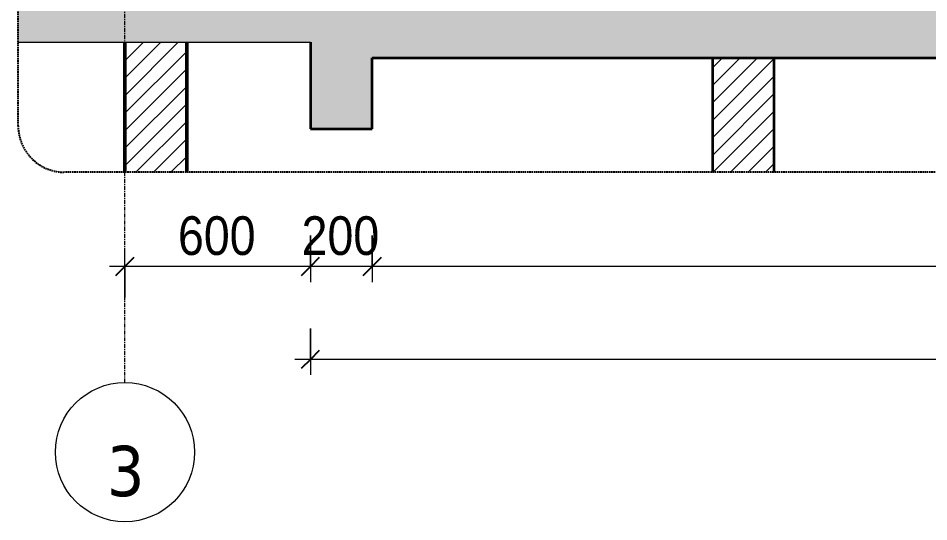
# Model space of a CAD drawing. Header units: millimetres. Extents: x 31157 to 224036, y 218 to 80529.
# Drawn here: x 60860 to 63805, y 430 to 2058 of the extents above; entities that cross this region are included whole.
import ezdxf

# ---------------------------------------------------------------- set-up
doc = ezdxf.new("R2010")
doc.units = ezdxf.units.MM
doc.linetypes.add('Grid Line', pattern=[22.225, 12.7, -3.175, 3.175, -3.175])
doc.linetypes.add('Hidden', pattern=[7.14375, 4.7625, -2.38125])
for name, color, linetype, lineweight in [('0-5', 170, 'Continuous', 5), ('A-ANNO-DIMS', 211, 'Continuous', 9), ('A-ANNO-DIMS-50', 211, 'Continuous', 9), ('A-DETL-GENF', 92, 'Continuous', 18), ('A-DETL-GENF-4', 92, 'Hidden', 25), ('A-DETL-GENF-5', 9, 'Continuous', 18), ('A-DETL-MEDM', 33, 'Continuous', 35), ('A-DETL-THIN', 151, 'Continuous', 18), ('A-WALL-6', 250, 'Continuous', 35), ('A-WALL-PATT-2', 111, 'Continuous', 18), ('S-BEAM-3', 130, 'Continuous', 50), ('S-GRID-1', 1, 'Grid Line', 9), ('S-GRID-IDEN', 1, 'Continuous', 9)]:
    doc.layers.add(name, color=color, linetype=linetype, lineweight=lineweight)
doc.styles.add('Tahoma_B', font='tahomabd.ttf', dxfattribs={"height": 162.5})
doc.styles.add('UTM Avo', font='', dxfattribs={"width": 0.9, "height": 125})
doc.styles.get('UTM Avo').set_extended_font_data('UTM Avo')
doc.dimstyles.new('1_Dim_chi_tiet_2_5', dxfattribs={"dimscale": 304.8, "dimtxt": 124.912619, "dimasz": 0.19685, "dimexe": 0.164042, "dimexo": 0.0625, "dimgap": 0.016404, "dimtad": 1, "dimdec": 0, "dimrnd": 5, "dimzin": 0, "dimdsep": 46, "dimtxsty": 'UTM Avo', "dimblk1": 'OBLIQUE', "dimblk2": 'OBLIQUE', "dimsah": 1, "dimcen": 0.09, "dimdle": 0.164042, "dimazin": 0, "dimtfac": 1, "dimtdec": 4, "dimtix": 1, "dimtmove": 0, "dimatfit": 3, "dimfxl": 0.328084, "dimfxlon": 1, "dimtvp": 1, "dimtolj": 1, "dimtzin": 0, "dimarcsym": 2})
pattern_1 = [(45, (66165.026, 15875), (-28.28427, 28.28427), [])]

# ---------------------------------------------------------------- blocks, each defined once
blk = doc.blocks.new('NCV_TKTC_KET CAU_rvt-3-TKCS_CĂN HỘ LOẠI 2 - MẶT CẮT 2')
at = {"layer": 'S-BEAM-3'}
for p, q in [((-42652.6, 1980), (-42652.6, 1560)), ((-42452.6, 1560), (-42452.6, 1980))]:
    blk.add_line(p, q, dxfattribs=at)
blk = doc.blocks.new('BORDER VIEW - BORDER VIEW-3688428-TKCS_CĂN HỘ LOẠI 2 - MẶT CẮT 2')
at = {"layer": 'A-DETL-GENF-4'}
for p, q in [((-42997.6, 1710), (-42997.6, 5961.7)), ((-33567.6, 1560), (-42847.6, 1560))]:
    blk.add_line(p, q, dxfattribs=at)
blk.add_arc((-42847.6, 1710), 150, 180, 270, dxfattribs=at)
blk = doc.blocks.new('Grid - M_Grid Head - Circle-353313-TKCS_CĂN HỘ LOẠI 2 - MẶT CẮT 2')
at = {"layer": 'S-GRID-IDEN'}
blk.add_circle((-33652.6, 655.4), 225, dxfattribs=at)
blk = doc.blocks.new('DIMBLOCK70-TKCS_CĂN HỘ LOẠI 2 - MẶT CẮT 2')
at = {"layer": 'A-ANNO-DIMS-50'}
for p, q in [((62004.7, 1355.3), (62004.7, 1205.3)), ((62004.7, 1255.3), (62004.7, 1355.3)), ((68804.8, 1355.3), (68804.8, 1205.3)), ((68804.8, 1255.3), (68804.8, 1355.3)), ((68804.8, 1255.3), (62004.7, 1255.3))]:
    blk.add_line(p, q, dxfattribs=at)
at = {"layer": 'A-ANNO-DIMS-50', "lineweight": 25}
for p, q in [((62004.7, 1255.3), (62034.7, 1285.3)), ((68804.8, 1255.3), (68834.8, 1285.3)), ((62004.7, 1255.3), (61974.7, 1225.3)), ((68804.8, 1255.3), (68774.8, 1225.3))]:
    blk.add_line(p, q, dxfattribs=at)
at = {"layer": 'A-ANNO-DIMS-50', "color": 0, "insert": (65233.6, 1417.7), "char_height": 125, "width": 410.824, "attachment_point": 1, "line_spacing_factor": 1.110334, "style": 'UTM Avo'}
blk.add_mtext('6800', dxfattribs=at)
blk = doc.blocks.new('_Oblique')
at = {"color": 0, "linetype": 'ByBlock', "lineweight": -2}
blk.add_line((-0.5, -0.5), (0.5, 0.5), dxfattribs=at)
blk = doc.blocks.new('DIMBLOCK71-TKCS_CĂN HỘ LOẠI 2 - MẶT CẮT 2')
at = {"layer": 'A-ANNO-DIMS-50'}
for p, q in [((61804.7, 1355.3), (61804.7, 1205.3)), ((61804.7, 1255.3), (61804.7, 1355.3)), ((62004.7, 1355.3), (62004.7, 1205.3)), ((62004.7, 1255.3), (62004.7, 1355.3)), ((62004.7, 1255.3), (61804.7, 1255.3))]:
    blk.add_line(p, q, dxfattribs=at)
at = {"layer": 'A-ANNO-DIMS-50', "lineweight": 25}
for p, q in [((61804.7, 1255.3), (61834.7, 1285.3)), ((62004.7, 1255.3), (62034.7, 1285.3)), ((61804.7, 1255.3), (61774.7, 1225.3)), ((62004.7, 1255.3), (61974.7, 1225.3))]:
    blk.add_line(p, q, dxfattribs=at)
at = {"layer": 'A-ANNO-DIMS-50', "color": 0, "insert": (61776.3, 1417.7), "char_height": 125, "width": 308.118, "attachment_point": 1, "line_spacing_factor": 1.110334, "style": 'UTM Avo'}
blk.add_mtext('200', dxfattribs=at)
blk = doc.blocks.new('DIMBLOCK72-TKCS_CĂN HỘ LOẠI 2 - MẶT CẮT 2')
at = {"layer": 'A-ANNO-DIMS-50'}
for p, q in [((61804.7, 1355.3), (61804.7, 1205.3)), ((61804.7, 1255.3), (61804.7, 1355.3)), ((61204.8, 1155.3), (61204.8, 1305.3)), ((61804.7, 1255.3), (61154.8, 1255.3)), ((61204.8, 1255.3), (61204.8, 1155.3))]:
    blk.add_line(p, q, dxfattribs=at)
at = {"layer": 'A-ANNO-DIMS-50', "lineweight": 25}
for p, q in [((61204.8, 1255.3), (61234.8, 1285.3)), ((61804.7, 1255.3), (61834.7, 1285.3)), ((61204.8, 1255.3), (61174.8, 1225.3)), ((61804.7, 1255.3), (61774.7, 1225.3))]:
    blk.add_line(p, q, dxfattribs=at)
at = {"layer": 'A-ANNO-DIMS-50', "color": 0, "insert": (61376.4, 1417.7), "char_height": 125, "width": 308.118, "attachment_point": 1, "line_spacing_factor": 1.110334, "style": 'UTM Avo'}
blk.add_mtext('600', dxfattribs=at)
blk = doc.blocks.new('DIMBLOCK73-TKCS_CĂN HỘ LOẠI 2 - MẶT CẮT 2')
at = {"layer": 'A-ANNO-DIMS-50'}
for p, q in [((61804.7, 1055.3), (61804.7, 905.3)), ((61804.7, 955.3), (61804.7, 1055.3)), ((70204.8, 855.3), (70204.8, 1005.3)), ((70254.8, 955.3), (61754.7, 955.3)), ((70204.8, 955.3), (70204.8, 855.3))]:
    blk.add_line(p, q, dxfattribs=at)
at = {"layer": 'A-ANNO-DIMS-50', "lineweight": 25}
for p, q in [((61804.7, 955.3), (61834.7, 985.3)), ((70204.8, 955.3), (70234.8, 985.3)), ((61804.7, 955.3), (61774.7, 925.3)), ((70204.8, 955.3), (70174.8, 925.3))]:
    blk.add_line(p, q, dxfattribs=at)
at = {"layer": 'A-ANNO-DIMS-50', "color": 0, "insert": (65833.6, 1117.7), "char_height": 125, "width": 410.824, "attachment_point": 1, "line_spacing_factor": 1.110334, "style": 'UTM Avo'}
blk.add_mtext('8400', dxfattribs=at)

msp = doc.modelspace()

# ---------------------------------------------------------------- hatches: boundary and pattern name
at = {"layer": 'A-DETL-GENF-5'}
h = msp.add_hatch(dxfattribs=at)
h.set_pattern_fill('FP_10', color=256, style=0, pattern_type=2)
h.set_pattern_definition([(50, (66165.03, 15875), (364.368, -31.8783), [38.1, -419.1]), (355, (66165.03, 15875), (-70.486, 382.113), [30.48, -335.28]), (100.451, (66195.4, 15872.34), (293.885, 350.233), [32.38, -356.18]), (46.184, (66165.03, 15976.6), (542.158, -84.086), [57.15, -628.65]), (96.636, (66210.2, 15969.6), (474.805, 494.855), [48.57, -534.27]), (351.184, (66165, 15976.6), (474.81, 494.85), [45.72, -502.92]), (21, (66215.83, 15951.2), (303.2285, -204.5305), [38.1, -419.1]), (326, (66215.83, 15951.2), (123.604, 368.376), [30.48, -335.28]), (71.451, (66241.1, 15934.16), (426.834, 163.843), [32.38, -356.18]), (37.5, (66165.03, 15875), (6.1766, 169.1102), [3.353, -327.863, 3.353, -337.007, -336.55]), (37.5, (66165.03, 15875), (6.1766, 169.1102), [-671.576, 3.353, -333.197]), (7.5, (66165.03, 15875), (133.6389, 200.3615), [3.353, -190.703, 3.353, -320.243, -128.27]), (7.5, (66165.03, 15875), (133.6389, 200.3615), [-517.652, 3.353, -124.917]), (327.5, (66051.74, 15875), (271.1818, -11.4584), [3.353, -123.647, 3.353, -392.887, -525.78]), (327.5, (66051.74, 15875), (271.1818, -11.4584), [-523.24, 3.353, -522.427]), (317.5, (66000.94, 15875), (296.2585, 50.853), [3.353, -161.747, 3.353, -259.791, -373.38]), (317.5, (66000.94, 15875), (296.2585, 50.853), [-428.244, 3.353, -370.027]), (45, (66165.03, 15875), (-125.7236, 125.7236), []), (45, (66165.03, 16065.5), (-125.7236, 125.7236), [])])
h.paths.add_polyline_path([(65804.8, 1560), (65904.7, 1560), (65904.7, 1980), (69904.7, 1980), (69904.8, 1560), (70204.7, 1560), (70204.7, 2150), (65704.8, 2150), (65704.8, 2100), (60859.7, 2100), (60859.7, 1980), (61804.7, 1980), (61804.7, 1700), (62004.7, 1700), (62004.8, 1930), (65604.7, 1930), (65604.7, 1560), (65704.8, 1560)])
at = {"layer": 'A-WALL-PATT-2'}
h = msp.add_hatch(dxfattribs=at)
h.set_pattern_fill('FP_11', color=256, style=0, pattern_type=2)
h.set_pattern_definition(pattern_1)
h.paths.add_polyline_path([(61204.8, 1560), (61404.8, 1560), (61404.7, 1980), (61204.8, 1980)])
h = msp.add_hatch(dxfattribs=at)
h.set_pattern_fill('FP_11', color=256, style=0, pattern_type=2)
h.set_pattern_definition(pattern_1)
h.paths.add_polyline_path([(63104.8, 1560), (63304.8, 1560), (63304.8, 1930), (63104.8, 1930)])

# ---------------------------------------------------------------- linework, layer by layer
at = {"layer": 'A-DETL-MEDM'}
for p, q in [((61804.7, 1980), (61804.7, 1700)), ((62004.7, 1700), (62004.7, 1930)), ((62004.7, 1930), (65604.7, 1930)), ((61804.7, 1700), (62004.7, 1700))]:
    msp.add_line(p, q, dxfattribs=at)
at = {"layer": 'A-DETL-THIN'}
msp.add_line((60859.7, 1980), (61804.7, 1980), dxfattribs=at)
at = {"layer": 'A-WALL-6'}
for p, q in [((61204.8, 1980), (61204.8, 1560)), ((61404.8, 1560), (61404.8, 1980)), ((63104.8, 1930), (63104.8, 1560)), ((63304.8, 1560), (63304.8, 1930))]:
    msp.add_line(p, q, dxfattribs=at)
at = {"layer": 'S-GRID-1'}
msp.add_line((61204.8, 880.4), (61204.8, 2130.4), dxfattribs=at)

# ---------------------------------------------------------------- block references
at = {"layer": '0-5'}
msp.add_blockref('NCV_TKTC_KET CAU_rvt-3-TKCS_CĂN HỘ LOẠI 2 - MẶT CẮT 2', (103857.4, 0), dxfattribs=at)
at = {"layer": 'A-DETL-GENF'}
msp.add_blockref('BORDER VIEW - BORDER VIEW-3688428-TKCS_CĂN HỘ LOẠI 2 - MẶT CẮT 2', (103857.4, 0), dxfattribs=at)
at = {"layer": 'S-GRID-IDEN'}
msp.add_blockref('Grid - M_Grid Head - Circle-353313-TKCS_CĂN HỘ LOẠI 2 - MẶT CẮT 2', (94857.4, 0), dxfattribs=at)

# ---------------------------------------------------------------- dimensions: what is measured, and where the dimension line sits
at = {"layer": 'A-ANNO-DIMS'}
for base, p1, p2, override, picture, middle in [((61204.8, 1255.3), (61804.7, 1355.3), (61204.8, 1155.3), {"dimpost": '<>', "dimfxl": 632.387862}, 'DIMBLOCK72-TKCS_CĂN HỘ LOẠI 2 - MẶT CẮT 2', (61504.8, 1325)), ((61804.7, 1255.3), (62004.7, 1355.3), (61804.7, 1355.3), {"dimpost": '<>', "dimfxl": 200}, 'DIMBLOCK71-TKCS_CĂN HỘ LOẠI 2 - MẶT CẮT 2', (61904.7, 1325)), ((62004.7, 1255.3), (68804.8, 1355.3), (62004.7, 1355.3), {"dimpost": '<>', "dimfxl": 6800.071331}, 'DIMBLOCK70-TKCS_CĂN HỘ LOẠI 2 - MẶT CẮT 2', (65404.8, 1325)), ((61804.7, 955.3), (70204.8, 855.3), (61804.7, 1055.3), {"dimpost": '<>', "dimfxl": 8402.451926}, 'DIMBLOCK73-TKCS_CĂN HỘ LOẠI 2 - MẶT CẮT 2', (66004.8, 1025))]:
    dim = msp.add_linear_dim(base=base, p1=p1, p2=p2, dimstyle='1_Dim_chi_tiet_2_5', override=override, dxfattribs=at)
    dim.commit()
    dim.dimension.update_dxf_attribs({"geometry": picture, "text_midpoint": middle})

# ---------------------------------------------------------------- next in the draw order: texts
at = {"layer": 'S-GRID-IDEN', "insert": (61207.1, 593), "char_height": 162.5, "width": 145.5, "attachment_point": 5, "line_spacing_factor": 0.996129, "style": 'Tahoma_B', "bg_fill": 3, "box_fill_scale": 1.25, "bg_fill_color": 256, "bg_fill_true_color": 13158600, "bg_fill_transparency": 0}
msp.add_mtext('\\pt634.99962,1269.99925,1905.0005,2540.00013,3174.99975,3809.99937,4445.00062,5080.00025,5714.99987,6349.9995,6985.00075,7620.00037,8255,8889.99962,9524.99925,10160.0005,10795.00013,11429.99975,12064.99938,12700.00063,13335.00025,13969.99988,14604.9995,15240.00075,15875.00038,16510,17144.99963,17779.99925,18415.0005,19050.00013,19684.99975,20319.99938;3', dxfattribs=at)

doc.saveas('drawing.dxf')
